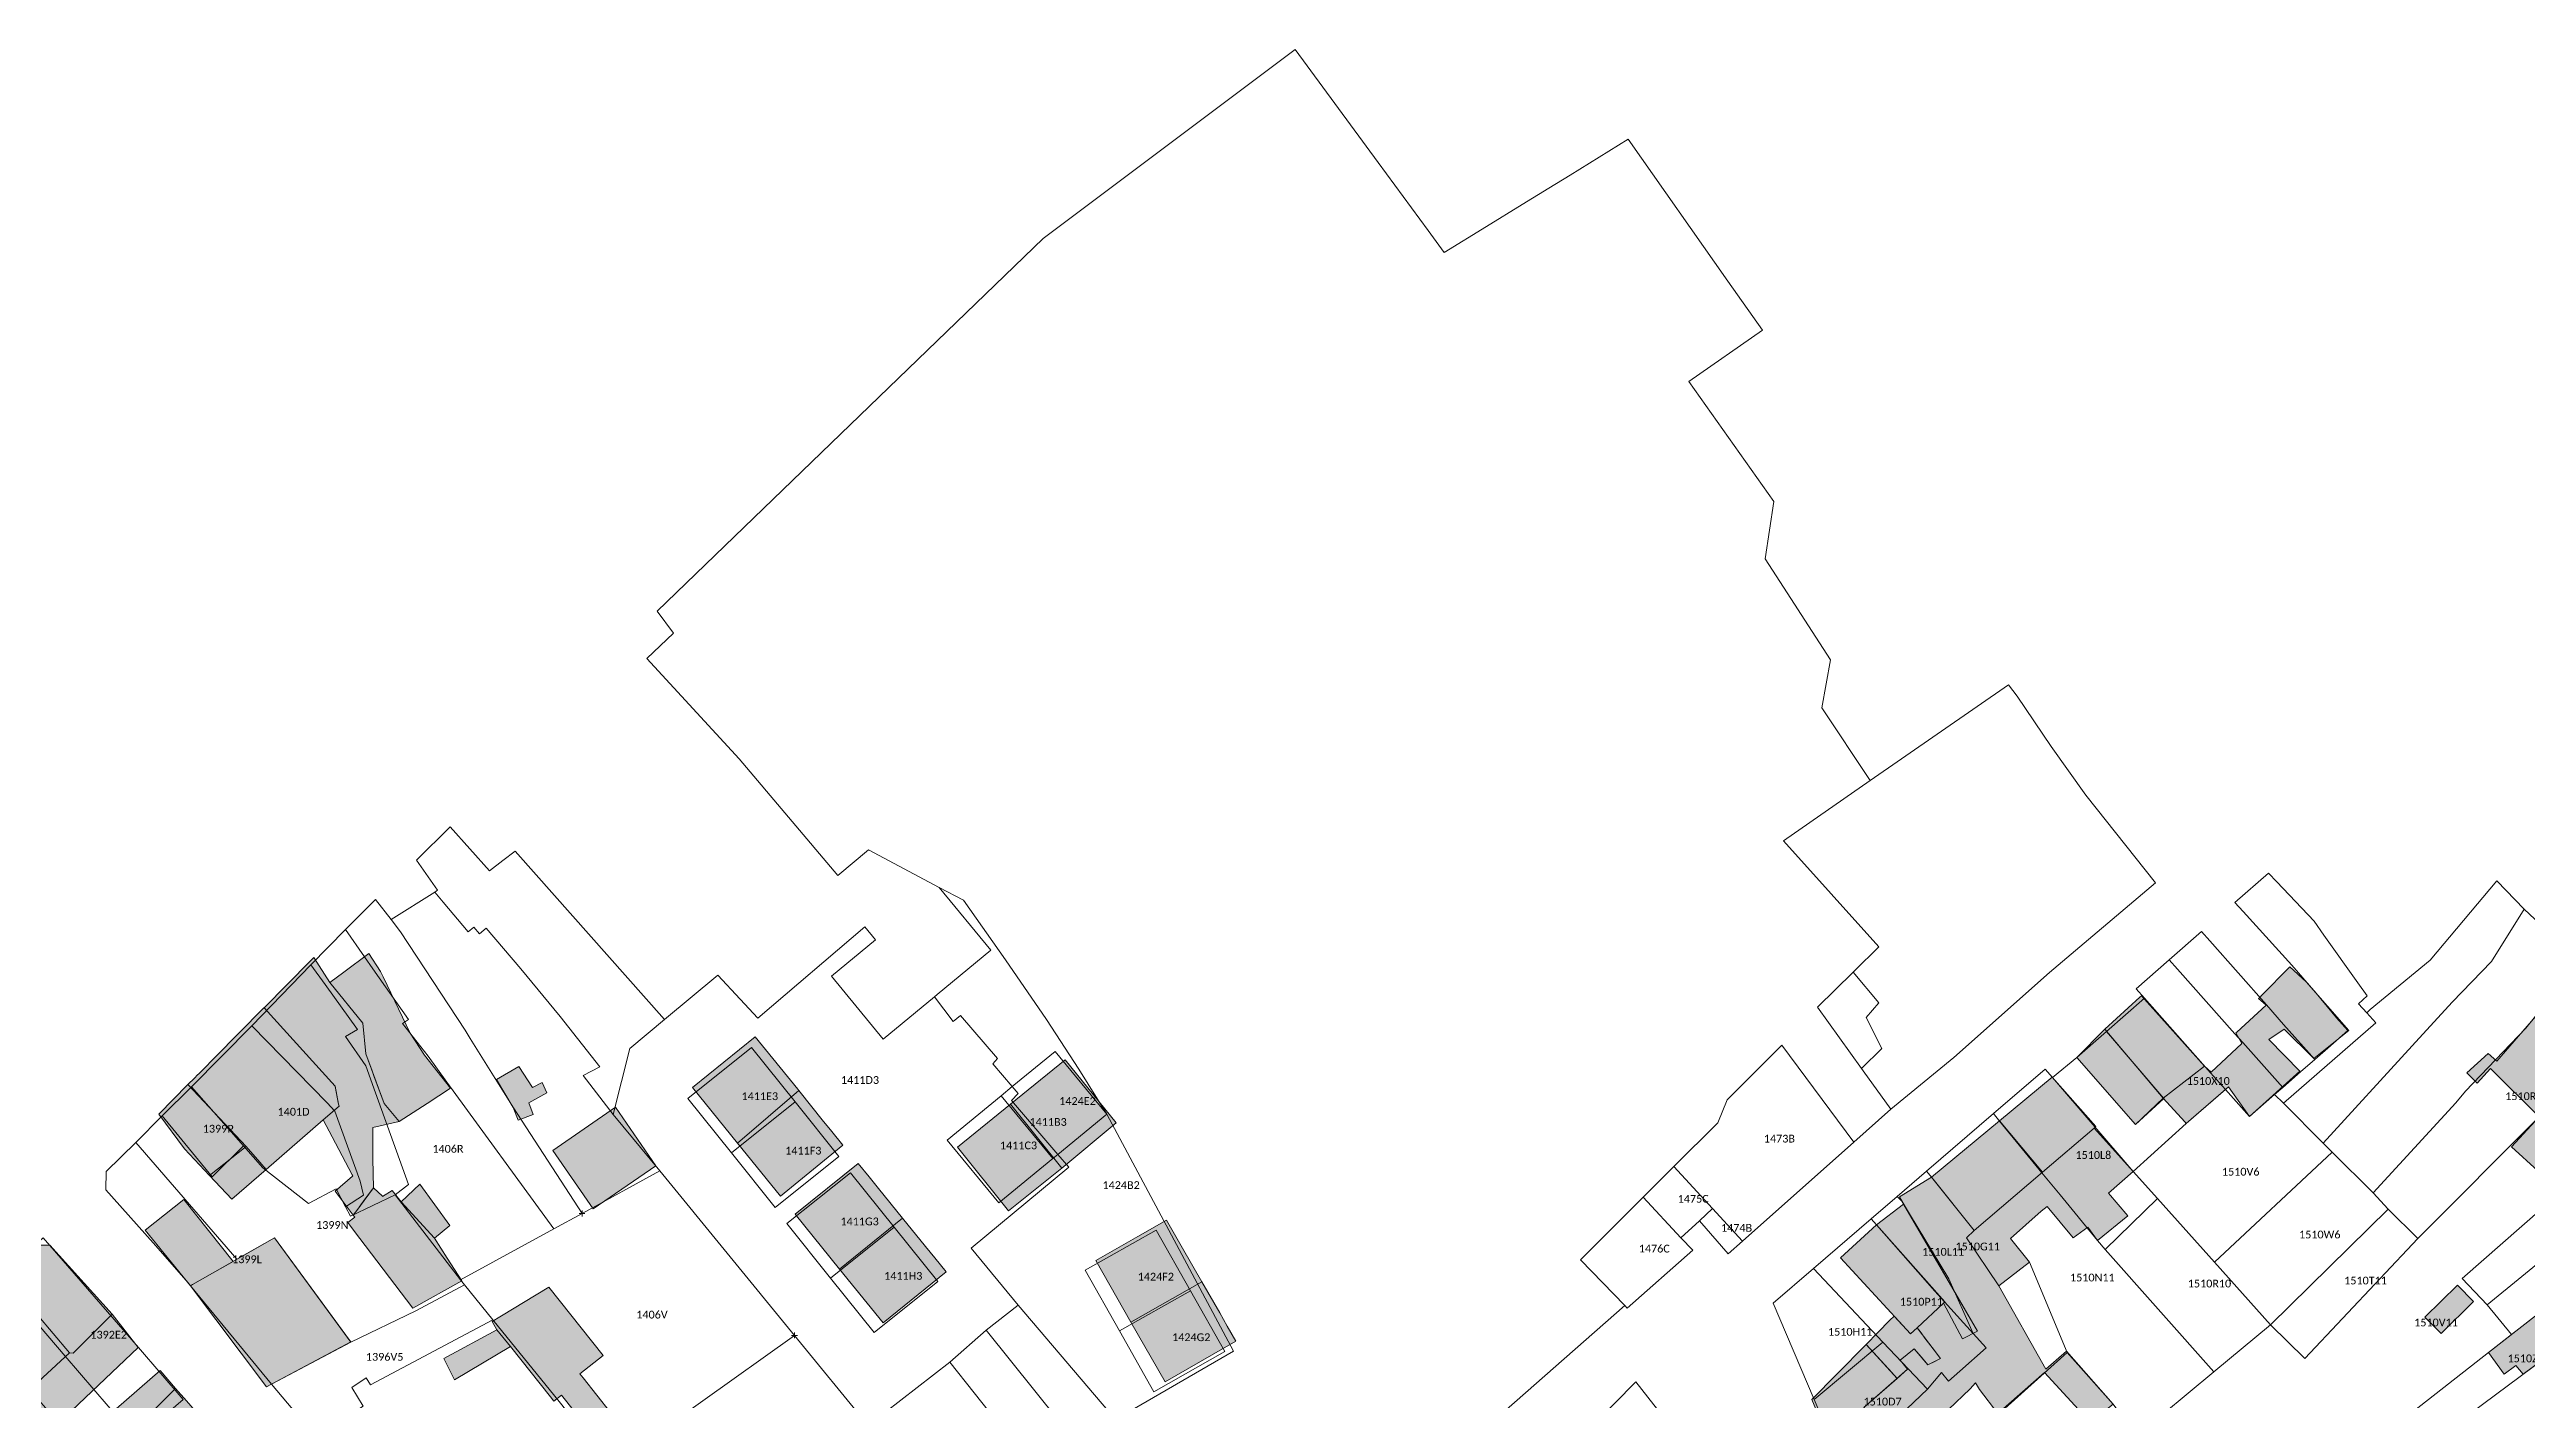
# Model space of a CAD drawing. Header units: metres. Extents: x 113120 to 240396, y 120329 to 242116.
# Drawn here: x 113431.6 to 113686.8, y 121905.8 to 122044.9 of the extents above; entities that cross this region are included whole.
import ezdxf

# ---------------------------------------------------------------- set-up
doc = ezdxf.new("R2010")
doc.units = ezdxf.units.M
doc.header["$LTSCALE"] = 3
doc.header["$PDMODE"] = 2
doc.header["$PDSIZE"] = 0.3
for name, color, linetype, lineweight in [('Bpn_CaPa', 78, 'Continuous', 0), ('Bpn_ReBu', 4, 'Continuous', 0), ('Bpt_CaNu', 7, 'Continuous', 0), ('Bpt_PrSt', 7, 'Continuous', 0), ('Hachure bâtiment', 11, 'Continuous', 0)]:
    doc.layers.add(name, color=color, linetype=linetype, lineweight=lineweight)
doc.styles.add('Legend', font='')
doc.styles.get('Legend').set_extended_font_data('Calibri')

msp = doc.modelspace()

# ---------------------------------------------------------------- hatches: boundary and pattern name
at = {"layer": 'Hachure bâtiment'}
h = msp.add_hatch(color=256, dxfattribs=at)
h.dxf.hatch_style = 1
h.paths.add_polyline_path([(113462.89, 121928.87), (113462.83, 121928.98), (113460.76, 121932.89), (113459.84, 121934.63), (113461.46, 121936.05), (113461.42, 121936.27), (113461.07, 121938.1), (113461.06, 121938.11), (113453.74, 121946.19), (113458.51, 121951.01), (113458.52, 121951.02), (113458.56, 121951.06), (113458.86, 121951.36), (113460.52, 121948.79), (113463.9, 121944.59), (113464.21, 121941.43), (113464.86, 121939.69), (113465.06, 121939.18), (113466.12, 121936.34), (113467.64, 121934.48), (113464.93, 121933.85), (113464.93, 121933.85), (113464.93, 121933.83), (113464.96, 121930.63), (113465, 121927.65), (113464.9, 121927.51), (113464.15, 121926.49), (113463.53, 121925.65), (113463.49, 121925.59), (113462.92, 121924.82), (113462.39, 121925.52), (113462.08, 121925.93), (113461.46, 121926.75), (113461.05, 121927.3), (113462.86, 121928.84)])
h = msp.add_hatch(color=256, dxfattribs=at)
h.dxf.hatch_style = 1
h.paths.add_polyline_path([(113467.64, 121934.48), (113466.12, 121936.34), (113464.21, 121941.43), (113463.9, 121944.59), (113460.52, 121948.79), (113460.52, 121948.79), (113461.95, 121949.86), (113464.53, 121951.79), (113465.73, 121949.94), (113466, 121949.37), (113468.8, 121943.57), (113470.27, 121941.32), (113472.96, 121937.89), (113470.54, 121936.34)])
h = msp.add_hatch(color=256, dxfattribs=at)
h.dxf.hatch_style = 1
h.paths.add_polyline_path([(113664.1, 121948.86), (113668.47, 121943.86), (113664.88, 121940.96), (113661.83, 121943.97), (113660.23, 121942.92), (113663.43, 121939.65), (113658.23, 121935), (113656.07, 121938.03), (113651.72, 121934.28), (113651.57, 121934.45), (113649.36, 121936.87), (113653.61, 121940.18), (113654.3, 121939.57), (113657.44, 121942.51), (113656.83, 121943.59), (113656.94, 121943.69), (113659.96, 121946.45), (113659.18, 121947.14), (113659.33, 121947.29), (113659.49, 121947.45), (113662.4, 121950.39)])
h = msp.add_hatch(color=256, dxfattribs=at)
h.dxf.hatch_style = 1
h.paths.add_polyline_path([(113653.61, 121940.18), (113649.36, 121936.87), (113643.35, 121943.97), (113646.95, 121947.28), (113647.11, 121947.42)])
h = msp.add_hatch(color=256, dxfattribs=at)
h.dxf.hatch_style = 1
h.paths.add_polyline_path([(113461.46, 121936.05), (113459.84, 121934.63), (113453.96, 121929.53), (113451.91, 121931.91), (113445.9, 121938.27), (113446.57, 121938.94), (113446.9, 121939.28), (113447.01, 121939.39), (113447.35, 121939.73), (113448.69, 121941.09), (113453.65, 121946.1), (113453.72, 121946.17), (113453.74, 121946.19), (113461.06, 121938.11), (113461.07, 121938.09), (113461.42, 121936.27)])
h = msp.add_hatch(color=256, dxfattribs=at)
h.dxf.hatch_style = 1
h.paths.add_polyline_path([(113693.07, 121940.94), (113691.16, 121938.08), (113696.42, 121933.34), (113695.88, 121932.42), (113698.98, 121928.97), (113700.43, 121930.21), (113702.87, 121926.9), (113701.69, 121925.83), (113704.07, 121922.53), (113704.2, 121922.35), (113699.43, 121918.03), (113698.27, 121919.65), (113695.72, 121917.45), (113696.82, 121916.15), (113686.43, 121908.43), (113685.67, 121909.32), (113684.47, 121908.43), (113682.87, 121910.68), (113696.78, 121921.52), (113695.95, 121922.8), (113698.9, 121925.63), (113697.47, 121927.48), (113694.71, 121925.27), (113693.72, 121926.48), (113691.87, 121925.32), (113690.67, 121926.92), (113685.23, 121931.85), (113688.1, 121934.97), (113683.07, 121939.92), (113681.7, 121938.43), (113680.63, 121939.48), (113682.82, 121941.48), (113683.72, 121940.68), (113688.19, 121945.84)])
h = msp.add_hatch(color=256, dxfattribs=at)
h.dxf.hatch_style = 1
h.paths.add_polyline_path([(113508.71, 121937.79), (113508.81, 121937.66), (113502.51, 121932.25), (113497.86, 121937.96), (113504.32, 121943.2)])
h = msp.add_hatch(color=256, dxfattribs=at)
h.dxf.hatch_style = 1
h.paths.add_polyline_path([(113649.36, 121936.87), (113646.5, 121934.17), (113640.47, 121941.08), (113643.35, 121943.97)])
h = msp.add_hatch(color=256, dxfattribs=at)
h.dxf.hatch_style = 1
h.paths.add_polyline_path([(113481.4, 121937.98), (113482.37, 121938.48), (113482.87, 121937.41), (113481.02, 121936.4), (113481.47, 121935.2), (113479.92, 121934.6), (113479.4, 121935.93), (113477.69, 121938.8), (113479.97, 121940.15)])
h = msp.add_hatch(color=256, dxfattribs=at)
h.dxf.hatch_style = 1
h.paths.add_polyline_path([(113541.52, 121934.33), (113535.9, 121929.66), (113530.62, 121936.25), (113536.27, 121940.84)])
h = msp.add_hatch(color=256, dxfattribs=at)
h.dxf.hatch_style = 1
h.paths.add_polyline_path([(113442.89, 121935.22), (113445.9, 121938.27), (113451.91, 121931.91), (113448.12, 121928.91), (113445.53, 121931.66)])
h = msp.add_hatch(color=256, dxfattribs=at)
h.dxf.hatch_style = 1
h.paths.add_polyline_path([(113508.95, 121937.49), (113511.23, 121934.66), (113512.22, 121933.44), (113513.37, 121932.02), (113506.94, 121926.79), (113502.51, 121932.25), (113508.81, 121937.66)])
h = msp.add_hatch(color=256, dxfattribs=at)
h.dxf.hatch_style = 1
h.paths.add_polyline_path([(113642.42, 121933.95), (113642.25, 121933.8), (113636.92, 121929.25), (113632.49, 121934.53), (113637.92, 121939.05)])
h = msp.add_hatch(color=256, dxfattribs=at)
h.dxf.hatch_style = 1
h.paths.add_polyline_path([(113483.47, 121931.49), (113489.93, 121935.94), (113494.09, 121929.91), (113487.64, 121925.46)])
h = msp.add_hatch(color=256, dxfattribs=at)
h.dxf.hatch_style = 1
h.paths.add_polyline_path([(113535.9, 121929.66), (113530.41, 121925.26), (113525.17, 121931.82), (113530.62, 121936.25)])
h = msp.add_hatch(color=256, dxfattribs=at)
h.dxf.hatch_style = 1
h.paths.add_polyline_path([(113636.92, 121929.25), (113629.88, 121923.25), (113625.48, 121928.73), (113632.49, 121934.53)])
h.paths.add_polyline_path([(113630.23, 121912.87), (113628.67, 121912.07), (113626.72, 121915.75), (113626.88, 121915.9), (113619.82, 121923.82), (113622.61, 121925.97)], flags=16)
h = msp.add_hatch(color=256, dxfattribs=at)
h.dxf.hatch_style = 1
h.paths.add_polyline_path([(113450.42, 121926.46), (113448.12, 121928.91), (113451.91, 121931.91), (113452.86, 121930.8), (113453.96, 121929.53)])
h = msp.add_hatch(color=256, dxfattribs=at)
h.dxf.hatch_style = 1
h.paths.add_polyline_path([(113630.23, 121912.87), (113628.67, 121912.07), (113626.72, 121915.75), (113626.88, 121915.9), (113619.82, 121923.82), (113622.61, 121925.97)], flags=16)
h.paths.add_polyline_path([(113621.64, 121914.42), (113623.32, 121912.6), (113623.32, 121912.6), (113624, 121913.23), (113624.31, 121912.83), (113624.91, 121912.03), (113625.56, 121911.18), (113626.42, 121910.05), (113626.13, 121909.91), (113625.9, 121909.8), (113625.13, 121909.42), (113624.45, 121910.21), (113623.72, 121911.07), (113622.27, 121909.9), (113623.03, 121908.97), (113621.94, 121908.01), (113621.09, 121908.95), (113621.02, 121909.02), (113620.3, 121909.81), (113618.76, 121911.5), (113619.97, 121912.73), (113621.21, 121913.99)], flags=16)
h.paths.add_polyline_path([(113646.28, 121929.32), (113643.72, 121927.1), (113645.72, 121924.77), (113642.58, 121922.22), (113641.58, 121923.6), (113640.08, 121922.5), (113637.42, 121925.72), (113636.78, 121925.25), (113633.62, 121922.42), (113635.58, 121919.97), (113632.42, 121917.55), (113637.27, 121908.95), (113639.38, 121910.82), (113644.22, 121905.37), (113640.59, 121902.45), (113639.58, 121903.85), (113640.62, 121904.82), (113637.13, 121908.6), (113632.31, 121904.38), (113630.43, 121906.87), (113630.02, 121907.55), (113629.48, 121906.92), (113627.23, 121904.8), (113630.06, 121902.03), (113628.77, 121900.32), (113632.53, 121896.2), (113631.28, 121895.2), (113632.88, 121893.27), (113638.52, 121897.17), (113640, 121894.73), (113637.52, 121893.25), (113638.72, 121891), (113634.78, 121888.7), (113633.49, 121888.12), (113633.22, 121887.99), (113632.99, 121887.89), (113632.13, 121889.83), (113631.96, 121890.13), (113629.67, 121893.5), (113629.54, 121893.69), (113629.43, 121893.85), (113626.77, 121897.26), (113626.24, 121896.8), (113626.18, 121896.97), (113625.97, 121897.6), (113627.16, 121898.44), (113622.2, 121904.11), (113620.53, 121902.53), (113618.53, 121905.02), (113623.03, 121908.97), (113622.27, 121909.9), (113623.72, 121911.07), (113625.13, 121909.42), (113626.42, 121910.05), (113624, 121913.23), (113626.72, 121915.75), (113628.67, 121912.07), (113630.23, 121912.87), (113622.18, 121926.7), (113625.48, 121928.73), (113629.88, 121923.25), (113636.92, 121929.25), (113642.25, 121933.8)])
h = msp.add_hatch(color=256, dxfattribs=at)
h.dxf.hatch_style = 1
h.paths.add_polyline_path([(113516.06, 121928.76), (113517.03, 121927.56), (113519.5, 121924.52), (113513.02, 121919.26), (113508.44, 121924.91), (113514.92, 121930.16)])
h = msp.add_hatch(color=256, dxfattribs=at)
h.dxf.hatch_style = 1
h.paths.add_polyline_path([(113466.95, 121927.36), (113467.86, 121926.21), (113471.28, 121922.44), (113472.61, 121920.38), (113474.11, 121918.06), (113469.05, 121915.25), (113462.95, 121923.29), (113462.57, 121923.79), (113462.36, 121924.06), (113463.08, 121924.61), (113462.92, 121924.82), (113463.14, 121925.11), (113463.19, 121925.18), (113465, 121927.65), (113465.93, 121926.77), (113465.93, 121926.76), (113465.93, 121926.76)])
h = msp.add_hatch(color=256, dxfattribs=at)
h.dxf.hatch_style = 1
h.paths.add_polyline_path([(113467.86, 121926.21), (113469.78, 121928.01), (113472.86, 121923.77), (113471.28, 121922.44)])
h = msp.add_hatch(color=256, dxfattribs=at)
h.dxf.hatch_style = 1
h.paths.add_polyline_path([(113450.55, 121920.06), (113448.44, 121918.84), (113446.36, 121917.67), (113446.16, 121917.56), (113441.49, 121923.27), (113445.47, 121926.43)])
h = msp.add_hatch(color=256, dxfattribs=at)
h.dxf.hatch_style = 1
h.paths.add_polyline_path([(113521.87, 121921.59), (113522.82, 121920.43), (113523.99, 121918.99), (113517.5, 121913.73), (113513.02, 121919.26), (113519.5, 121924.52)])
h = msp.add_hatch(color=256, dxfattribs=at)
h.dxf.hatch_style = 1
h.paths.add_polyline_path([(113547.67, 121922.61), (113548.35, 121921.42), (113550.33, 121917.96), (113543.03, 121913.81), (113539.42, 121920.16), (113543.74, 121922.62), (113546.7, 121924.3)])
h = msp.add_hatch(color=256, dxfattribs=at)
h.dxf.hatch_style = 1
h.paths.add_polyline_path([(113630.23, 121912.87), (113628.67, 121912.07), (113626.72, 121915.75), (113626.88, 121915.9), (113619.82, 121923.82), (113622.61, 121925.97)], flags=16)
h.paths.add_polyline_path([(113621.64, 121914.42), (113623.32, 121912.6), (113623.32, 121912.6), (113624, 121913.23), (113624.31, 121912.83), (113624.91, 121912.03), (113625.56, 121911.18), (113626.42, 121910.05), (113626.13, 121909.91), (113625.9, 121909.8), (113625.13, 121909.42), (113624.45, 121910.21), (113623.72, 121911.07), (113622.27, 121909.9), (113623.03, 121908.97), (113621.94, 121908.01), (113621.09, 121908.95), (113621.02, 121909.02), (113620.3, 121909.81), (113618.76, 121911.5), (113619.97, 121912.73), (113621.21, 121913.99)], flags=16)
h.paths.add_polyline_path([(113626.88, 121915.9), (113626.72, 121915.75), (113624, 121913.23), (113623.32, 121912.6), (113616.12, 121920.42), (113619.82, 121923.82)])
h = msp.add_hatch(color=256, dxfattribs=at)
h.dxf.hatch_style = 1
h.paths.add_polyline_path([(113438.09, 121914.62), (113434.08, 121910.6), (113433.69, 121910.65), (113426.96, 121918.6), (113426.81, 121918.76), (113426.73, 121918.91), (113430.2, 121921.74), (113431.66, 121921.75)])
h = msp.add_hatch(color=256, dxfattribs=at)
h.dxf.hatch_style = 1
h.paths.add_polyline_path([(113458.98, 121916.82), (113462.17, 121912.45), (113462.67, 121911.78), (113453.99, 121907.15), (113446.16, 121917.56), (113446.36, 121917.67), (113448.44, 121918.84), (113454.82, 121922.5)])
h = msp.add_hatch(color=256, dxfattribs=at)
h.dxf.hatch_style = 1
h.paths.add_polyline_path([(113426.96, 121918.6), (113433.69, 121910.65), (113429.58, 121906.83), (113422.47, 121914.92), (113426.81, 121918.76)])
h = msp.add_hatch(color=256, dxfattribs=at)
h.dxf.hatch_style = 1
h.paths.add_polyline_path([(113477.24, 121913.86), (113478.02, 121914.34), (113478.36, 121914.55), (113480.48, 121915.83), (113483.09, 121917.42), (113488.66, 121910.36), (113486.28, 121908.48), (113486.62, 121908.05), (113489.43, 121904.5), (113487.19, 121902.73), (113484.39, 121906.29), (113483.6, 121905.67), (113483.26, 121906.1), (113479.14, 121911.31), (113477.73, 121913.01)])
h = msp.add_hatch(color=256, dxfattribs=at)
h.dxf.hatch_style = 1
h.paths.add_polyline_path([(113552.18, 121914.75), (113552.96, 121913.39), (113553.85, 121911.86), (113546.54, 121907.65), (113543.03, 121913.81), (113550.33, 121917.96)])
h = msp.add_hatch(color=256, dxfattribs=at)
h.dxf.hatch_style = 1
h.paths.add_polyline_path([(113681.32, 121915.93), (113677.98, 121912.63), (113676.32, 121914.32), (113679.67, 121917.6)])
h = msp.add_hatch(color=256, dxfattribs=at)
h.dxf.hatch_style = 1
h.paths.add_polyline_path([(113440.79, 121911.18), (113436.68, 121907.3), (113432.52, 121903.37), (113432.12, 121903.82), (113427.37, 121899.5), (113429.02, 121897.2), (113426.47, 121895), (113421.94, 121900.32), (113424.09, 121902.3), (113424.23, 121902.43), (113424.89, 121902.42), (113429.58, 121906.83), (113433.69, 121910.65), (113434.08, 121910.6), (113438.09, 121914.62)])
h = msp.add_hatch(color=256, dxfattribs=at)
h.dxf.hatch_style = 1
h.paths.add_polyline_path([(113621.64, 121914.42), (113623.32, 121912.6), (113623.32, 121912.6), (113624, 121913.23), (113624.31, 121912.83), (113624.91, 121912.03), (113625.56, 121911.18), (113626.42, 121910.05), (113626.13, 121909.91), (113625.9, 121909.8), (113625.13, 121909.42), (113624.45, 121910.21), (113623.72, 121911.07), (113622.27, 121909.9), (113623.03, 121908.97), (113621.94, 121908.01), (113621.09, 121908.95), (113621.02, 121909.02), (113620.3, 121909.81), (113618.76, 121911.5), (113619.97, 121912.73), (113621.21, 121913.99)], flags=16)
h.paths.add_polyline_path([(113614.84, 121901.77), (113613.18, 121905.85), (113615.76, 121908.47), (113618.76, 121911.5), (113621.94, 121908.01), (113618.53, 121905.02), (113620.53, 121902.53), (113616.31, 121898.55), (113616.19, 121898.43), (113615.76, 121899.51)])
h = msp.add_hatch(color=256, dxfattribs=at)
h.dxf.hatch_style = 1
h.paths.add_polyline_path([(113479.14, 121911.31), (113473.36, 121907.87), (113472.25, 121910.07), (113477.73, 121913.01)])
h = msp.add_hatch(color=256, dxfattribs=at)
h.dxf.hatch_style = 1
h.paths.add_polyline_path([(113438.49, 121904.88), (113443.03, 121908.82), (113444.63, 121906.98), (113440.33, 121902.71)])
h = msp.add_hatch(color=256, dxfattribs=at)
h.dxf.hatch_style = 1
h.paths.add_polyline_path([(113453.77, 121896.44), (113453.77, 121896.43), (113449.12, 121892.35), (113447.1, 121894.73), (113445.89, 121896.16), (113440.33, 121902.71), (113444.63, 121906.98), (113445.75, 121905.69)])

# ---------------------------------------------------------------- linework, layer by layer
at = {"layer": 'Bpn_CaPa'}
for points in [[(113541.44, 121903.79), (113553.61, 121910.83), (113540.54, 121935.22), (113537.66, 121939.88), (113534.35, 121944.97), (113530.11, 121951.11), (113525.78, 121957.26), (113523.28, 121958.59), (113515.99, 121962.46), (113512.84, 121959.83), (113502.69, 121971.85), (113493.16, 121982.18), (113495.9, 121984.78), (113494.22, 121987.04), (113534, 122025.43), (113559.95, 122044.9), (113559.95, 122044.9), (113568.49, 122033.27), (113573.64, 122026.25), (113575.29, 122023.99), (113579.67, 122026.68), (113583.33, 122028.93), (113586.06, 122030.61), (113588.27, 122031.97), (113594.26, 122035.66), (113604.53, 122021.05), (113608.1, 122015.98), (113600.5, 122010.7), (113609.25, 121998.35), (113608.35, 121992.45), (113615.1, 121982.03), (113614.2, 121977.1), (113619.18, 121969.59), (113610.25, 121963.4), (113620.07, 121952.46), (113617.57, 121949.99), (113617.44, 121949.86), (113613.76, 121946.24), (113618.29, 121939.92), (113618.44, 121939.7), (113621.29, 121935.73), (113617.49, 121932.36), (113610.06, 121942.33), (113604.43, 121936.69), (113603.48, 121934.33), (113598.95, 121929.83), (113595.78, 121926.67), (113589.35, 121920.23), (113593.9, 121915.53), (113557.82, 121883.79)], [(113616.47, 121898.69), (113625.08, 121906.9), (113625.08, 121906.9), (113626.52, 121908.6), (113627.23, 121907.71), (113628.41, 121908.77), (113631.11, 121911.17), (113629.79, 121912.64), (113627.26, 121918.26), (113622.45, 121926.25), (113621.97, 121926.76), (113624.96, 121929.34), (113625.53, 121928.72), (113629.88, 121923.25), (113629.09, 121922.48), (113632.42, 121917.55), (113635.58, 121919.97), (113639.45, 121910.69), (113632.37, 121904.3)]]:
    msp.add_lwpolyline(points, dxfattribs=at)
for points in [[(113621.29, 121935.73), (113618.44, 121939.7), (113618.29, 121939.92), (113620.37, 121942.01), (113618.75, 121945.2), (113620.06, 121946.69), (113617.44, 121949.86), (113617.57, 121949.99), (113620.07, 121952.46), (113610.25, 121963.4), (113619.18, 121969.59), (113633.41, 121979.47), (113634.3, 121978.28), (113637.83, 121973.12), (113641.4, 121968.08), (113648.55, 121959.05), (113637.64, 121949.83), (113627.79, 121941.06), (113621.29, 121935.73)], [(113479.62, 121962.33), (113494.99, 121944.98), (113491.42, 121942), (113489.7, 121935.2), (113486.61, 121939.22), (113488.32, 121940.1), (113484.23, 121945.28), (113480.19, 121950.2), (113476.63, 121954.38), (113475.94, 121953.8), (113475.36, 121954.49), (113474.77, 121954.01), (113472.2, 121957.06), (113471.32, 121958.1), (113471.62, 121958.29), (113469.45, 121961.39), (113472.9, 121964.84), (113476.95, 121960.31), (113478.34, 121961.36), (113479.62, 121962.33)], [(113660.21, 121960.06), (113661.06, 121959.16), (113664.91, 121955.1), (113665.92, 121953.67), (113669.42, 121948.75), (113670.37, 121947.42), (113669.47, 121946.6), (113670.32, 121945.68), (113671.26, 121944.65), (113661.74, 121936.36), (113660.83, 121937.26), (113661.67, 121937.99), (113663.5, 121939.58), (113664.96, 121940.86), (113666.32, 121942.04), (113668.39, 121943.84), (113667.22, 121945.15), (113665.12, 121947.7), (113662.59, 121950.58), (113657.6, 121956.11), (113656.75, 121957.05), (113660.21, 121960.06)], [(113466.82, 121955.28), (113467.8, 121954.01), (113474.46, 121943.89), (113474.97, 121943.04), (113479.43, 121935.87), (113486.49, 121924.99), (113483.6, 121923.41), (113472.55, 121938.52), (113470.63, 121941.2), (113468.01, 121944.56), (113468.61, 121944.97), (113464.96, 121950.2), (113464.1, 121951.44), (113462.14, 121954.26), (113465.23, 121957.34), (113466.82, 121955.28)], [(113466.82, 121955.28), (113471.32, 121958.1), (113472.2, 121957.06), (113474.77, 121954.01), (113475.36, 121954.49), (113475.94, 121953.8), (113476.63, 121954.38), (113480.19, 121950.2), (113484.23, 121945.28), (113488.32, 121940.1), (113486.61, 121939.22), (113489.7, 121935.2), (113494.52, 121929.38), (113486.49, 121924.99), (113479.43, 121935.87), (113474.97, 121943.04), (113474.46, 121943.89), (113467.8, 121954.01), (113466.82, 121955.28)], [(113530.81, 121938.08), (113528.82, 121940.4), (113529.27, 121940.97), (113525.47, 121945.4), (113524.72, 121944.77), (113522.79, 121947.32), (113523.06, 121947.54), (113528.61, 121952.12), (113523.28, 121958.59), (113525.78, 121957.26), (113530.11, 121951.11), (113534.35, 121944.97), (113537.66, 121939.88), (113540.54, 121935.22), (113535.21, 121941.7), (113530.81, 121938.08)], [(113665.82, 121932.25), (113661.74, 121936.36), (113671.26, 121944.65), (113670.32, 121945.68), (113670.67, 121946.02), (113676.86, 121951.08), (113683.72, 121959.26), (113686.55, 121956.36), (113683.16, 121950.97), (113679.12, 121946.75), (113675, 121942.26), (113665.82, 121932.25)], [(113665.82, 121932.25), (113675, 121942.26), (113679.12, 121946.75), (113683.16, 121950.97), (113686.55, 121956.36), (113692.5, 121950.74), (113688.15, 121945.88), (113686.72, 121944.1), (113680.51, 121937.61), (113679.5, 121936.39), (113670.99, 121927.11), (113666.75, 121931.31), (113665.82, 121932.25)], [(113467.24, 121926.93), (113468.63, 121928), (113465.23, 121937.41), (113464.22, 121940.21), (113462.13, 121943.23), (113463.38, 121943.94), (113460.03, 121948.6), (113458.56, 121950.62), (113462.14, 121954.26), (113464.1, 121951.44), (113464.96, 121950.2), (113468.61, 121944.97), (113468.01, 121944.56), (113470.63, 121941.2), (113472.55, 121938.52), (113483.6, 121923.41), (113473.98, 121918.15), (113467.24, 121926.93)], [(113489.7, 121935.2), (113491.42, 121942), (113494.99, 121944.98), (113500.49, 121949.55), (113502.78, 121947.07), (113504.59, 121945.11), (113515.63, 121954.52), (113516.72, 121953.19), (113512.18, 121949.45), (113517.52, 121942.97), (113522.79, 121947.32), (113524.72, 121944.77), (113525.47, 121945.4), (113529.27, 121940.97), (113528.82, 121940.4), (113530.81, 121938.08), (113529.65, 121937.13), (113524.09, 121932.56), (113529.42, 121926.08), (113534.98, 121930.65), (113535.5, 121931.07), (113536.62, 121929.77), (113526.58, 121921.43), (113531.4, 121915.54), (113528.12, 121912.97), (113524.37, 121909.67), (113515.97, 121903.17), (113508.38, 121912.44), (113494.52, 121929.38), (113489.7, 121935.2)], [(113664.96, 121940.86), (113663.5, 121939.58), (113661.67, 121937.99), (113657.55, 121942.61), (113656.75, 121943.52), (113650.84, 121950.17), (113649.98, 121951.13), (113653.3, 121954.03), (113654.15, 121953.07), (113659.99, 121946.48), (113661.75, 121944.48), (113664.96, 121940.86)], [(113467.24, 121926.93), (113462.63, 121924.72), (113462.14, 121925.68), (113463.97, 121926.88), (113463.65, 121928.31), (113461.04, 121935.55), (113460.23, 121936.38), (113452.47, 121944.33), (113458.56, 121950.62), (113460.03, 121948.6), (113463.38, 121943.94), (113462.13, 121943.23), (113464.22, 121940.21), (113465.23, 121937.41), (113468.63, 121928), (113467.24, 121926.93)], [(113647.42, 121947.17), (113646.56, 121948.14), (113649.98, 121951.13), (113650.84, 121950.17), (113656.75, 121943.52), (113657.55, 121942.61), (113661.67, 121937.99), (113660.83, 121937.26), (113658.23, 121935), (113655.77, 121937.78), (113654.23, 121939.5), (113647.42, 121947.17)], [(113698.19, 121945.36), (113688.08, 121934.94), (113675.58, 121922.43), (113672.53, 121925.43), (113670.99, 121927.11), (113679.5, 121936.39), (113680.51, 121937.61), (113686.72, 121944.1), (113688.15, 121945.88), (113692.5, 121950.74), (113698.19, 121945.36)], [(113647.42, 121947.17), (113654.23, 121939.5), (113655.77, 121937.78), (113651.72, 121934.28), (113646.28, 121929.31), (113637.96, 121939), (113640.47, 121941.08), (113646.5, 121934.17), (113649.41, 121936.83), (113643.52, 121943.76), (113647.42, 121947.17)], [(113654.57, 121908.67), (113660.42, 121913.53), (113663.93, 121910.05), (113675.58, 121922.43), (113688.08, 121934.94), (113698.19, 121945.36), (113703.78, 121940.09), (113696.12, 121932.16), (113694.21, 121930.54), (113693.41, 121929.86), (113692.43, 121929.09), (113680.14, 121918.31), (113682.72, 121915.6), (113685.23, 121912.53), (113655.62, 121889.36), (113653.79, 121892.37), (113647.47, 121900.95), (113646.64, 121902.08), (113654.57, 121908.67)], [(113451.63, 121931.95), (113446.28, 121938.03), (113452.47, 121944.33), (113460.23, 121936.38), (113461.04, 121935.55), (113463.65, 121928.31), (113463.97, 121926.88), (113462.14, 121925.68), (113461.18, 121927.55), (113458.31, 121926.04), (113453.62, 121929.7), (113451.63, 121931.95)], [(113508.44, 121936.49), (113503.94, 121942.09), (113497.4, 121936.85), (113501.9, 121931.24), (113506.39, 121925.63), (113512.94, 121930.88), (113508.44, 121936.49)], [(113508.44, 121936.49), (113501.9, 121931.24), (113497.4, 121936.85), (113503.94, 121942.09), (113508.44, 121936.49)], [(113602.92, 121925.51), (113598.95, 121929.83), (113603.48, 121934.33), (113604.43, 121936.69), (113610.06, 121942.33), (113617.49, 121932.36), (113606.02, 121922.15), (113602.92, 121925.51)], [(113643.52, 121943.76), (113649.41, 121936.83), (113646.5, 121934.17), (113640.47, 121941.08), (113643.52, 121943.76)], [(113535.5, 121931.07), (113530.73, 121936.62), (113531.43, 121937.35), (113530.81, 121938.08), (113535.21, 121941.7), (113540.54, 121935.22), (113535.5, 121931.07)], [(113648.78, 121926.53), (113643.37, 121921.3), (113642.58, 121922.2), (113638.73, 121926.92), (113636.87, 121929.19), (113632.49, 121934.52), (113631.87, 121935.29), (113637.21, 121939.85), (113637.96, 121939), (113646.28, 121929.31), (113648.78, 121926.53)], [(113703.78, 121940.09), (113707.11, 121935.86), (113697.33, 121927.55), (113697, 121927.26), (113682.72, 121915.6), (113680.14, 121918.31), (113692.43, 121929.09), (113693.41, 121929.86), (113694.21, 121930.54), (113696.12, 121932.16), (113703.78, 121940.09)], [(113451.63, 121931.95), (113448.38, 121928.76), (113443.23, 121935.05), (113446.28, 121938.03), (113451.63, 121931.95)], [(113529.65, 121937.13), (113534.98, 121930.65), (113529.42, 121926.08), (113524.09, 121932.56), (113529.65, 121937.13)], [(113535.5, 121931.07), (113534.98, 121930.65), (113529.65, 121937.13), (113530.81, 121938.08), (113531.43, 121937.35), (113530.73, 121936.62), (113535.5, 121931.07)], [(113648.78, 121926.53), (113646.28, 121929.31), (113651.72, 121934.28), (113655.77, 121937.78), (113658.23, 121935), (113660.83, 121937.26), (113661.74, 121936.36), (113665.82, 121932.25), (113666.75, 121931.31), (113654.63, 121919.99), (113648.78, 121926.53)], [(113467.24, 121926.93), (113473.98, 121918.15), (113474.38, 121917.66), (113469.36, 121914.97), (113462.69, 121911.74), (113454.82, 121922.5), (113450.95, 121920.28), (113440.53, 121932.32), (113443.23, 121935.05), (113448.38, 121928.76), (113451.63, 121931.95), (113453.62, 121929.7), (113458.31, 121926.04), (113461.18, 121927.55), (113462.14, 121925.68), (113462.63, 121924.72), (113467.24, 121926.93)], [(113508.44, 121936.49), (113512.94, 121930.88), (113506.39, 121925.63), (113501.9, 121931.24), (113508.44, 121936.49)], [(113535.5, 121931.07), (113540.54, 121935.22), (113553.61, 121910.83), (113541.44, 121903.79), (113531.4, 121915.54), (113526.58, 121921.43), (113536.62, 121929.77), (113535.5, 121931.07)], [(113654.57, 121908.67), (113646.64, 121902.08), (113644.22, 121905.37), (113639.45, 121910.69), (113635.58, 121919.97), (113632.42, 121917.55), (113629.09, 121922.48), (113629.88, 121923.25), (113625.53, 121928.72), (113624.96, 121929.34), (113631.87, 121935.29), (113632.49, 121934.52), (113636.87, 121929.19), (113638.73, 121926.92), (113642.58, 121922.2), (113643.37, 121921.3), (113654.57, 121908.67)], [(113709.68, 121932.6), (113698.8, 121923.34), (113696.78, 121921.52), (113686.3, 121913.36), (113685.23, 121912.53), (113682.72, 121915.6), (113697, 121927.26), (113697.33, 121927.55), (113707.11, 121935.86), (113709.68, 121932.6)], [(113440.53, 121932.32), (113450.95, 121920.28), (113454.82, 121922.5), (113462.69, 121911.74), (113454.52, 121907.43), (113446.18, 121917.55), (113445.95, 121917.81), (113442.33, 121921.97), (113437.43, 121927.45), (113437.48, 121929.32), (113440.53, 121932.32)], [(113709.68, 121932.6), (113712.58, 121928.93), (113704.25, 121922.31), (113699.43, 121918.03), (113696.82, 121916.15), (113688.79, 121910.18), (113657.23, 121886.72), (113655.62, 121889.36), (113685.23, 121912.53), (113686.3, 121913.36), (113696.78, 121921.52), (113698.8, 121923.34), (113709.68, 121932.6)], [(113477.32, 121914.03), (113474.38, 121917.66), (113473.98, 121918.15), (113483.6, 121923.41), (113486.49, 121924.99), (113494.52, 121929.38), (113508.38, 121912.44), (113489.48, 121898.97), (113488.21, 121900.54), (113486.78, 121902.31), (113484.13, 121905.62), (113477.32, 121914.03)], [(113602.92, 121925.51), (113601.6, 121924.24), (113599.66, 121922.48), (113595.78, 121926.67), (113598.95, 121929.83), (113602.92, 121925.51)], [(113672.53, 121925.43), (113660.42, 121913.53), (113654.63, 121919.99), (113666.75, 121931.31), (113670.99, 121927.11), (113672.53, 121925.43)], [(113512.08, 121918.34), (113516.58, 121912.73), (113523.13, 121917.98), (113518.63, 121923.59), (113514.13, 121929.2), (113507.59, 121923.95), (113512.08, 121918.34)], [(113512.08, 121918.34), (113507.59, 121923.95), (113514.13, 121929.2), (113518.63, 121923.59), (113512.08, 121918.34)], [(113621.97, 121926.76), (113622.45, 121926.25), (113627.26, 121918.26), (113629.79, 121912.64), (113625.85, 121917.01), (113619.82, 121923.82), (113619.27, 121924.43), (113621.97, 121926.76)], [(113712.58, 121928.93), (113715.5, 121925.22), (113704.78, 121916.9), (113703.52, 121915.96), (113701.78, 121914.65), (113700.98, 121914.06), (113697.65, 121911.6), (113659.2, 121883.47), (113657.23, 121886.72), (113688.79, 121910.18), (113696.82, 121916.15), (113699.43, 121918.03), (113704.25, 121922.31), (113712.58, 121928.93)], [(113593.9, 121915.53), (113589.35, 121920.23), (113595.78, 121926.67), (113599.66, 121922.48), (113600.9, 121921.23), (113594.16, 121915.26), (113593.9, 121915.53)], [(113602.92, 121925.51), (113606.02, 121922.15), (113604.55, 121920.84), (113601.6, 121924.24), (113602.92, 121925.51)], [(113625.08, 121906.9), (113620.47, 121911.74), (113613.35, 121919.33), (113619.27, 121924.43), (113619.82, 121923.82), (113625.85, 121917.01), (113629.79, 121912.64), (113631.11, 121911.17), (113628.41, 121908.77), (113627.23, 121907.71), (113626.52, 121908.6), (113625.08, 121906.9)], [(113654.57, 121908.67), (113643.37, 121921.3), (113648.78, 121926.53), (113654.63, 121919.99), (113660.42, 121913.53), (113654.57, 121908.67)], [(113672.53, 121925.43), (113675.58, 121922.43), (113663.93, 121910.05), (113660.42, 121913.53), (113672.53, 121925.43)], [(113445.42, 121905.82), (113440.65, 121901.72), (113433.27, 121910.31), (113426.29, 121918.45), (113431, 121922.48), (113440.8, 121911.19), (113445.42, 121905.82)], [(113512.08, 121918.34), (113518.63, 121923.59), (113523.13, 121917.98), (113516.58, 121912.73), (113512.08, 121918.34)], [(113541.85, 121912.9), (113545.39, 121906.64), (113552.69, 121910.77), (113549.16, 121917.03), (113545.62, 121923.29), (113538.31, 121919.16), (113541.85, 121912.9)], [(113541.85, 121912.9), (113538.31, 121919.16), (113545.62, 121923.29), (113549.16, 121917.03), (113541.85, 121912.9)], [(113613.35, 121919.33), (113620.47, 121911.74), (113613.39, 121905.85), (113609.19, 121915.75), (113613.35, 121919.33)], [(113422.32, 121915.09), (113426.29, 121918.45), (113433.27, 121910.31), (113440.65, 121901.72), (113449.25, 121892.11), (113451.92, 121889.13), (113448.17, 121885.76), (113432.19, 121903.89), (113429.6, 121906.83), (113422.32, 121915.09)], [(113477.32, 121914.03), (113464.72, 121907.34), (113464.27, 121908.08), (113462.77, 121907.07), (113463.95, 121905.15), (113459.06, 121901.99), (113454.52, 121907.43), (113462.69, 121911.74), (113469.36, 121914.97), (113474.38, 121917.66), (113477.32, 121914.03)], [(113541.85, 121912.9), (113549.16, 121917.03), (113552.69, 121910.77), (113545.39, 121906.64), (113541.85, 121912.9)], [(113470.03, 121889.22), (113461.8, 121898.6), (113459.06, 121901.99), (113463.95, 121905.15), (113462.77, 121907.07), (113464.27, 121908.08), (113464.72, 121907.34), (113477.32, 121914.03), (113484.13, 121905.62), (113486.78, 121902.31), (113484.63, 121900.63), (113483.81, 121899.99), (113479.36, 121896.51), (113477.55, 121895.09), (113476.55, 121894.32), (113470.03, 121889.22)], [(113554.07, 121880.83), (113543.2, 121894.17), (113543.03, 121894.4), (113528.12, 121912.97), (113531.4, 121915.54), (113541.44, 121903.79), (113546.88, 121897.21), (113557.82, 121883.79), (113554.07, 121880.83)], [(113515.97, 121903.17), (113507.36, 121897.23), (113502.53, 121893.84), (113496.92, 121889.83), (113492.32, 121895.52), (113489.13, 121892.92), (113476.66, 121881.66), (113473.66, 121885.08), (113480.28, 121890.57), (113482.56, 121892.64), (113484.58, 121894.49), (113489.48, 121898.97), (113508.38, 121912.44), (113515.97, 121903.17)], [(113554.07, 121880.83), (113550.06, 121877.7), (113540.97, 121889.6), (113539.66, 121891.44), (113531.9, 121900.22), (113524.37, 121909.67), (113528.12, 121912.97), (113543.03, 121894.4), (113543.2, 121894.17), (113554.07, 121880.83)], [(113625.08, 121906.9), (113616.47, 121898.69), (113613.39, 121905.85), (113620.47, 121911.74), (113625.08, 121906.9)], [(113515.97, 121903.17), (113524.37, 121909.67), (113531.9, 121900.22), (113528.42, 121897.45), (113528.88, 121896.87), (113522.27, 121892.15), (113529.82, 121881.2), (113532.76, 121877.56), (113539.18, 121869.35), (113532.34, 121864.27), (113526.17, 121872.51), (113520.7, 121879.74), (113516.62, 121885.05), (113507.36, 121897.23), (113515.97, 121903.17)], [(113621.27, 121888.54), (113619.18, 121892.97), (113624.47, 121895.8), (113626.36, 121897.77), (113627.08, 121898.53), (113628.73, 121900.23), (113630.73, 121902.47), (113632.37, 121904.3), (113639.45, 121910.69), (113644.22, 121905.37), (113635.5, 121898.43), (113632.64, 121896.14), (113631.39, 121895.15), (113629.55, 121893.68), (113629.37, 121893.54), (113621.27, 121888.54)], [(113599.06, 121891.67), (113594.27, 121895.38), (113593.89, 121895.72), (113593.63, 121900.51), (113590.67, 121903.23), (113595.05, 121907.65), (113604.83, 121895.15), (113599.06, 121891.67)]]:
    msp.add_lwpolyline(points, close=True, dxfattribs=at)
at = {"layer": 'Bpn_ReBu'}
for points in [[(113462.89, 121928.87), (113462.83, 121928.98), (113460.76, 121932.89), (113459.84, 121934.63), (113461.46, 121936.05), (113461.42, 121936.27), (113461.07, 121938.1), (113461.06, 121938.11), (113453.74, 121946.19), (113458.51, 121951.01), (113458.52, 121951.02), (113458.56, 121951.06), (113458.86, 121951.36), (113460.52, 121948.79), (113463.9, 121944.59), (113464.21, 121941.43), (113464.86, 121939.69), (113465.06, 121939.18), (113466.12, 121936.34), (113467.64, 121934.48), (113464.93, 121933.85), (113464.93, 121933.85), (113464.93, 121933.83), (113464.96, 121930.63), (113465, 121927.65), (113464.9, 121927.51), (113464.15, 121926.49), (113463.53, 121925.65), (113463.49, 121925.59), (113462.92, 121924.82), (113462.39, 121925.52), (113462.08, 121925.93), (113461.46, 121926.75), (113461.05, 121927.3), (113462.86, 121928.84), (113462.89, 121928.87)], [(113467.64, 121934.48), (113466.12, 121936.34), (113464.21, 121941.43), (113463.9, 121944.59), (113460.52, 121948.79), (113460.52, 121948.79), (113461.95, 121949.86), (113464.53, 121951.79), (113465.73, 121949.94), (113466, 121949.37), (113468.8, 121943.57), (113470.27, 121941.32), (113472.96, 121937.89), (113470.54, 121936.34), (113467.64, 121934.48)], [(113664.1, 121948.86), (113668.47, 121943.86), (113664.88, 121940.96), (113661.83, 121943.97), (113660.23, 121942.92), (113663.43, 121939.65), (113658.23, 121935), (113656.07, 121938.03), (113651.72, 121934.28), (113651.57, 121934.45), (113649.36, 121936.87), (113653.61, 121940.18), (113654.3, 121939.57), (113657.44, 121942.51), (113656.83, 121943.59), (113656.94, 121943.69), (113659.96, 121946.45), (113659.18, 121947.14), (113659.33, 121947.29), (113659.49, 121947.45), (113662.4, 121950.39), (113664.1, 121948.86)], [(113653.61, 121940.18), (113649.36, 121936.87), (113643.35, 121943.97), (113646.95, 121947.28), (113647.11, 121947.42), (113653.61, 121940.18)], [(113461.46, 121936.05), (113459.84, 121934.63), (113453.96, 121929.53), (113451.91, 121931.91), (113445.9, 121938.27), (113446.57, 121938.94), (113446.9, 121939.28), (113447.01, 121939.39), (113447.35, 121939.73), (113448.69, 121941.09), (113453.65, 121946.1), (113453.72, 121946.17), (113453.74, 121946.19), (113461.06, 121938.11), (113461.07, 121938.09), (113461.42, 121936.27), (113461.46, 121936.05)], [(113508.71, 121937.79), (113508.81, 121937.66), (113502.51, 121932.25), (113497.86, 121937.96), (113504.32, 121943.2), (113508.71, 121937.79)], [(113649.36, 121936.87), (113646.5, 121934.17), (113640.47, 121941.08), (113643.35, 121943.97), (113649.36, 121936.87)], [(113481.4, 121937.98), (113482.37, 121938.48), (113482.87, 121937.41), (113481.02, 121936.4), (113481.47, 121935.2), (113479.92, 121934.6), (113479.4, 121935.93), (113477.69, 121938.8), (113479.97, 121940.15), (113481.4, 121937.98)], [(113541.52, 121934.33), (113535.9, 121929.66), (113530.62, 121936.25), (113536.27, 121940.84), (113541.52, 121934.33)], [(113442.89, 121935.22), (113445.9, 121938.27), (113451.91, 121931.91), (113448.12, 121928.91), (113445.53, 121931.66), (113442.89, 121935.22)], [(113508.95, 121937.49), (113511.23, 121934.66), (113512.22, 121933.44), (113513.37, 121932.02), (113506.94, 121926.79), (113502.51, 121932.25), (113508.81, 121937.66), (113508.95, 121937.49)], [(113642.42, 121933.95), (113642.25, 121933.8), (113636.92, 121929.25), (113632.49, 121934.53), (113637.92, 121939.05), (113642.42, 121933.95)], [(113483.47, 121931.49), (113489.93, 121935.94), (113494.09, 121929.91), (113487.64, 121925.46), (113483.47, 121931.49)], [(113535.9, 121929.66), (113530.41, 121925.26), (113525.17, 121931.82), (113530.62, 121936.25), (113535.9, 121929.66)], [(113636.92, 121929.25), (113629.88, 121923.25), (113625.48, 121928.73), (113632.49, 121934.53), (113636.92, 121929.25)], [(113450.42, 121926.46), (113448.12, 121928.91), (113451.91, 121931.91), (113452.86, 121930.8), (113453.96, 121929.53), (113450.42, 121926.46)], [(113516.06, 121928.76), (113517.03, 121927.56), (113519.5, 121924.52), (113513.02, 121919.26), (113508.44, 121924.91), (113514.92, 121930.16), (113516.06, 121928.76)], [(113466.95, 121927.36), (113467.86, 121926.21), (113471.28, 121922.44), (113472.61, 121920.38), (113474.11, 121918.06), (113469.05, 121915.25), (113462.95, 121923.29), (113462.57, 121923.79), (113462.36, 121924.06), (113463.08, 121924.61), (113462.92, 121924.82), (113463.14, 121925.11), (113463.19, 121925.18), (113465, 121927.65), (113465.93, 121926.77), (113465.93, 121926.76), (113465.93, 121926.76), (113466.95, 121927.36)], [(113467.86, 121926.21), (113469.78, 121928.01), (113472.86, 121923.77), (113471.28, 121922.44), (113467.86, 121926.21)], [(113450.55, 121920.06), (113448.44, 121918.84), (113446.36, 121917.67), (113446.16, 121917.56), (113441.49, 121923.27), (113445.47, 121926.43), (113450.55, 121920.06)], [(113521.87, 121921.59), (113522.82, 121920.43), (113523.99, 121918.99), (113517.5, 121913.73), (113513.02, 121919.26), (113519.5, 121924.52), (113521.87, 121921.59)], [(113547.67, 121922.61), (113548.35, 121921.42), (113550.33, 121917.96), (113543.03, 121913.81), (113539.42, 121920.16), (113543.74, 121922.62), (113546.7, 121924.3), (113547.67, 121922.61)], [(113630.23, 121912.87), (113628.67, 121912.07), (113626.72, 121915.75), (113626.88, 121915.9), (113619.82, 121923.82), (113622.61, 121925.97), (113630.23, 121912.87)], [(113438.09, 121914.62), (113434.08, 121910.6), (113433.69, 121910.65), (113426.96, 121918.6), (113426.81, 121918.76), (113426.73, 121918.91), (113430.2, 121921.74), (113431.66, 121921.75), (113438.09, 121914.62)], [(113458.98, 121916.82), (113462.17, 121912.45), (113462.67, 121911.78), (113453.99, 121907.15), (113446.16, 121917.56), (113446.36, 121917.67), (113448.44, 121918.84), (113454.82, 121922.5), (113458.98, 121916.82)], [(113626.88, 121915.9), (113626.72, 121915.75), (113624, 121913.23), (113623.32, 121912.6), (113616.12, 121920.42), (113619.82, 121923.82), (113626.88, 121915.9)], [(113426.96, 121918.6), (113433.69, 121910.65), (113429.58, 121906.83), (113422.47, 121914.92), (113426.81, 121918.76), (113426.96, 121918.6)], [(113477.24, 121913.86), (113478.02, 121914.34), (113478.36, 121914.55), (113480.48, 121915.83), (113483.09, 121917.42), (113488.66, 121910.36), (113486.28, 121908.48), (113486.62, 121908.05), (113489.43, 121904.5), (113487.19, 121902.73), (113484.39, 121906.29), (113483.6, 121905.67), (113483.26, 121906.1), (113479.14, 121911.31), (113477.73, 121913.01), (113477.24, 121913.86)], [(113552.18, 121914.75), (113552.96, 121913.39), (113553.85, 121911.86), (113546.54, 121907.65), (113543.03, 121913.81), (113550.33, 121917.96), (113552.18, 121914.75)], [(113681.32, 121915.93), (113677.98, 121912.63), (113676.32, 121914.32), (113679.67, 121917.6), (113681.32, 121915.93)], [(113440.79, 121911.18), (113436.68, 121907.3), (113432.52, 121903.37), (113432.12, 121903.82), (113427.37, 121899.5), (113429.02, 121897.2), (113426.47, 121895), (113421.94, 121900.32), (113424.09, 121902.3), (113424.23, 121902.43), (113424.89, 121902.42), (113429.58, 121906.83), (113433.69, 121910.65), (113434.08, 121910.6), (113438.09, 121914.62), (113440.79, 121911.18)], [(113621.64, 121914.42), (113623.32, 121912.6), (113623.32, 121912.6), (113624, 121913.23), (113624.31, 121912.83), (113624.91, 121912.03), (113625.56, 121911.18), (113626.42, 121910.05), (113626.13, 121909.91), (113625.9, 121909.8), (113625.13, 121909.42), (113624.45, 121910.21), (113623.72, 121911.07), (113622.27, 121909.9), (113623.03, 121908.97), (113621.94, 121908.01), (113621.09, 121908.95), (113621.02, 121909.02), (113620.3, 121909.81), (113618.76, 121911.5), (113619.97, 121912.73), (113621.21, 121913.99), (113621.64, 121914.42)], [(113479.14, 121911.31), (113473.36, 121907.87), (113472.25, 121910.07), (113477.73, 121913.01), (113479.14, 121911.31)], [(113614.84, 121901.77), (113613.18, 121905.85), (113615.76, 121908.47), (113618.76, 121911.5), (113621.94, 121908.01), (113618.53, 121905.02), (113620.53, 121902.53), (113616.31, 121898.55), (113616.19, 121898.43), (113615.76, 121899.51), (113614.84, 121901.77)], [(113438.49, 121904.88), (113443.03, 121908.82), (113444.63, 121906.98), (113440.33, 121902.71), (113438.49, 121904.88)], [(113453.77, 121896.44), (113453.77, 121896.43), (113449.12, 121892.35), (113447.1, 121894.73), (113445.89, 121896.16), (113440.33, 121902.71), (113444.63, 121906.98), (113445.75, 121905.69), (113453.77, 121896.44)]]:
    msp.add_lwpolyline(points, close=True, dxfattribs=at)
for points in [[(113690.67, 121926.92), (113685.23, 121931.85), (113688.1, 121934.97), (113683.07, 121939.92), (113681.7, 121938.43), (113680.63, 121939.48), (113682.82, 121941.48), (113683.72, 121940.68), (113688.19, 121945.84)], [(113618.53, 121905.02), (113623.03, 121908.97), (113622.27, 121909.9), (113623.72, 121911.07), (113625.13, 121909.42), (113626.42, 121910.05), (113624, 121913.23), (113626.72, 121915.75), (113628.67, 121912.07), (113630.23, 121912.87), (113622.18, 121926.7), (113625.48, 121928.73), (113629.88, 121923.25), (113636.92, 121929.25), (113642.25, 121933.8), (113646.28, 121929.32), (113646.28, 121929.32), (113643.72, 121927.1), (113645.72, 121924.77), (113642.58, 121922.22), (113641.58, 121923.6), (113640.08, 121922.5), (113637.42, 121925.72), (113636.78, 121925.25), (113633.62, 121922.42), (113635.58, 121919.97), (113632.42, 121917.55), (113637.27, 121908.95), (113639.38, 121910.82), (113644.22, 121905.37)], [(113696.82, 121916.15), (113686.43, 121908.43), (113685.67, 121909.32), (113684.47, 121908.43), (113682.87, 121910.68), (113696.78, 121921.52)], [(113640.62, 121904.82), (113637.13, 121908.6), (113632.31, 121904.38), (113630.43, 121906.87), (113630.02, 121907.55), (113629.48, 121906.92), (113627.23, 121904.8)]]:
    msp.add_lwpolyline(points, dxfattribs=at)
at = {"layer": 'Bpt_PrSt'}
for p in [(113486.49, 121924.99), (113508.38, 121912.44)]:
    msp.add_point(p, dxfattribs=at)

# ---------------------------------------------------------------- texts
at = {"layer": 'Bpt_CaNu', "char_height": 0.8, "attachment_point": 7, "style": 'Legend'}
for s, insert in [('1411E3', (113502.92, 121936.67)), ('1411D3', (113513.16, 121938.34)), ('1424E2', (113535.64, 121936.18)), ('1510X10', (113651.78, 121938.24)), ('1510R7', (113684.59, 121936.67)), ('1401D', (113455.13, 121935.07)), ('1411B3', (113532.58, 121934.02)), ('1399P', (113447.43, 121933.32)), ('1406R', (113471.08, 121931.25)), ('1411F3', (113507.42, 121931.06)), ('1411C3', (113529.54, 121931.6)), ('1473B', (113608.22, 121932.3)), ('1510L8', (113640.32, 121930.61)), ('1510V6', (113655.41, 121928.89)), ('1424B2', (113540.1, 121927.52)), ('1475C', (113599.35, 121926.1)), ('1399N', (113459.1, 121923.4)), ('1411G3', (113513.11, 121923.77)), ('1476C', (113595.34, 121920.97)), ('1474B', (113603.81, 121923.12)), ('1510G11', (113627.96, 121921.19)), ('1510W6', (113663.35, 121922.42)), ('1399L', (113450.45, 121919.87)), ('1510L11', (113624.53, 121920.64)), ('1411H3', (113517.61, 121918.16)), ('1424F2', (113543.73, 121918.09)), ('1510N11', (113639.76, 121917.99)), ('1510R10', (113651.89, 121917.37)), ('1510T11', (113668, 121917.68)), ('1406V', (113492.08, 121914.17)), ('1510P11', (113622.23, 121915.5)), ('1510V11', (113675.21, 121913.36)), ('1392E2', (113435.85, 121912.1)), ('1424G2', (113547.27, 121911.84)), ('1510H11', (113614.83, 121912.4)), ('1396V5', (113464.23, 121909.82)), ('1510Z9', (113684.83, 121909.66)), ('1510D7', (113618.49, 121905.21))]:
    msp.add_mtext(s, dxfattribs=dict(at, insert=insert))

doc.saveas('drawing.dxf')
